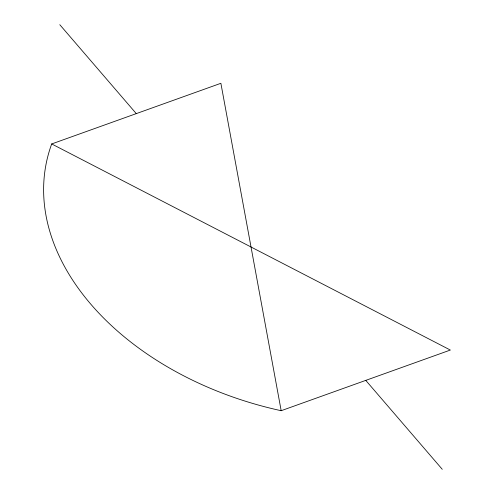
<?xml version="1.0" encoding="UTF-8"?>
<svg xmlns="http://www.w3.org/2000/svg" width="494" height="494" viewBox="0 0 494 494"><rect width="100%" height="100%" fill="white"/><g stroke="black" fill="none" stroke-linecap="round" stroke-linejoin="round"><path stroke-width="0.74" d="M51.697 143.945L220.88 83.295L281.179 410.705L450.355 350.055L51.697 143.945A278.597 191.425 13.2 0 0 281.179 410.705M59.793 24.7L136.288 113.62M365.764 380.38L442.26 469.3"/></g></svg>
